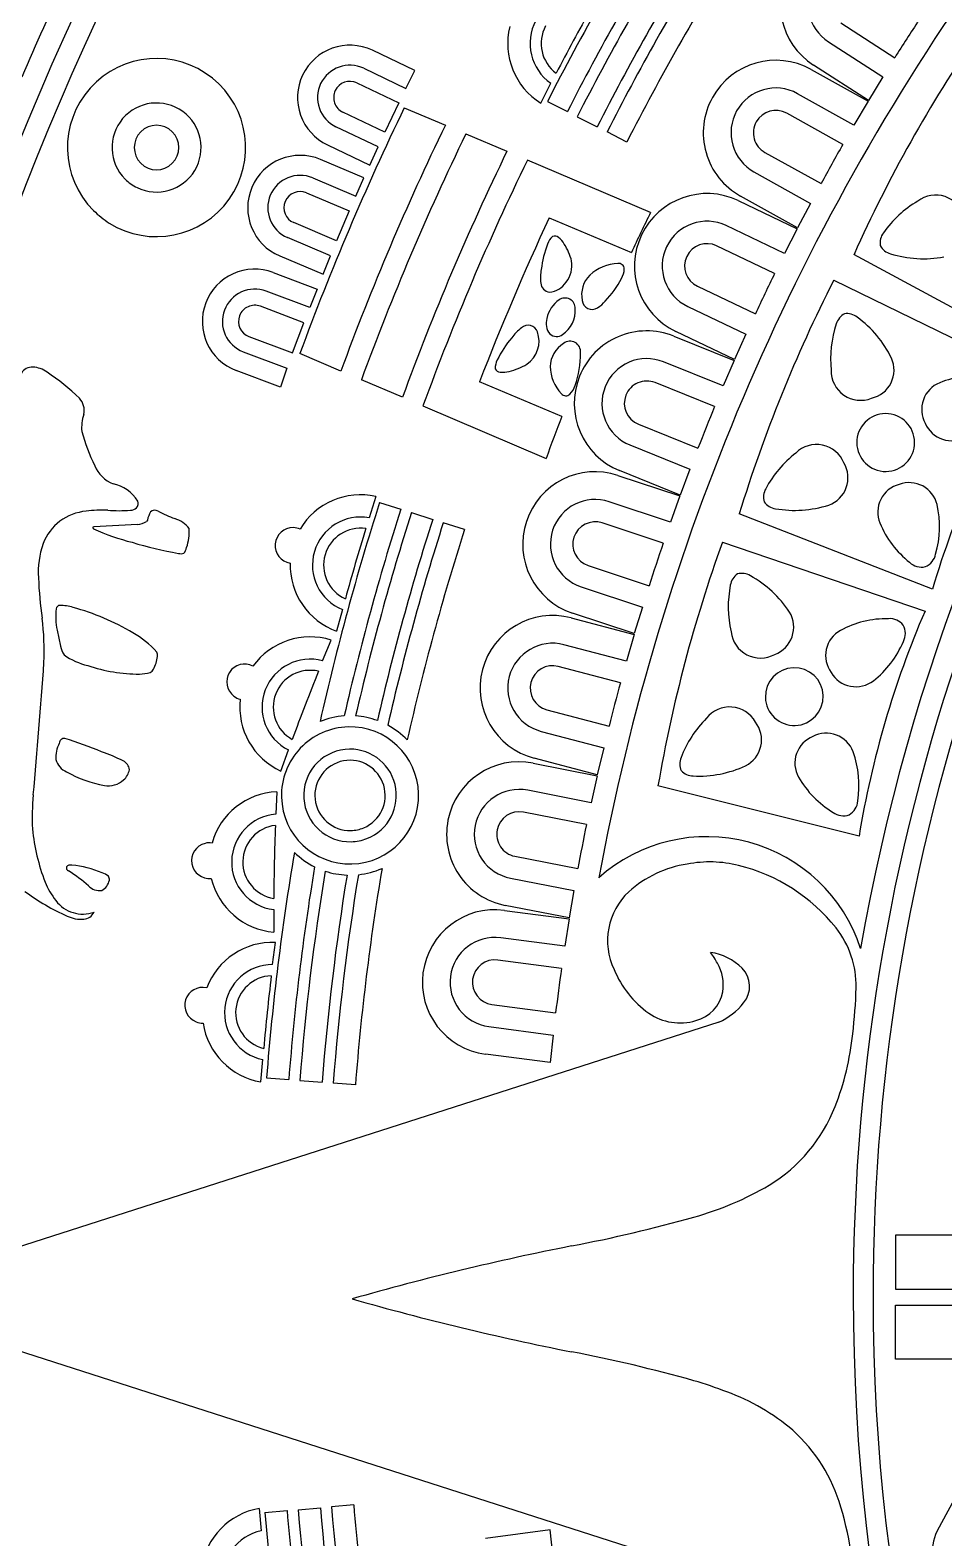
# Model space of a CAD drawing. Header units: metres. Extents: x 0.3 to 22.9, y 0.3 to 22.9.
# Drawn here: x 3.645 to 6.21, y 10.912 to 15.144 of the extents above; entities that cross this region are included whole.
import ezdxf

# ---------------------------------------------------------------- set-up
doc = ezdxf.new("R2010")
doc.units = ezdxf.units.M

msp = doc.modelspace()

# ---------------------------------------------------------------- linework, layer by layer
for p, q in [((5.920141, 15.163914), (6.071852, 15.066418)), ((5.886157, 15.111032), (6.038673, 15.013019)), ((4.725196, 15.030532), (4.605691, 15.08731)), ((4.581588, 15.03658), (4.699887, 14.980374)), ((4.699887, 14.980374), (4.725196, 15.030532)), ((5.836995, 15.033335), (5.996889, 14.944242)), ((5.998197, 14.946615), (5.844125, 15.045627)), ((4.5621, 14.995562), (4.679775, 14.939653)), ((5.078193, 14.939044), (5.106899, 14.994938)), ((6.038673, 15.013019), (5.998197, 14.946615)), ((4.679775, 14.939653), (4.640742, 14.857645)), ((5.097275, 14.943378), (5.152971, 14.914933)), ((5.957371, 14.877262), (5.799153, 14.965421)), ((5.996889, 14.944242), (5.957371, 14.877262)), ((4.640742, 14.857645), (4.523124, 14.913526)), ((4.69543, 14.926069), (4.810635, 14.877099)), ((5.180842, 14.900699), (5.236522, 14.872262)), ((5.926015, 14.822774), (5.768556, 14.910509)), ((4.621822, 14.816357), (4.503636, 14.872509)), ((5.320036, 14.829609), (5.264337, 14.858056)), ((4.479533, 14.821778), (4.598971, 14.765031)), ((4.598971, 14.765031), (4.621822, 14.816357)), ((4.868243, 14.852611), (4.983449, 14.80364)), ((4.582092, 14.72914), (4.460224, 14.780652)), ((5.386719, 14.632222), (5.041062, 14.779151)), ((5.707363, 14.800687), (5.864897, 14.712909)), ((4.438357, 14.728918), (4.558995, 14.677926)), ((4.558995, 14.677926), (4.582092, 14.72914)), ((5.676767, 14.745775), (5.835136, 14.657532)), ((4.420677, 14.687089), (4.540678, 14.636367)), ((5.63258, 14.665145), (5.797754, 14.586268)), ((5.798909, 14.588718), (5.638925, 14.677861)), ((5.835136, 14.657532), (5.798909, 14.588718)), ((4.50526, 14.552733), (4.385316, 14.603431)), ((4.540678, 14.636367), (4.50526, 14.552733)), ((5.102326, 14.617276), (5.332576, 14.519403)), ((4.488158, 14.51066), (4.367636, 14.561603)), ((5.762519, 14.516938), (5.599078, 14.594989)), ((5.797754, 14.586268), (5.762519, 14.516938)), ((5.734646, 14.460589), (5.571989, 14.538264)), ((4.345769, 14.509869), (4.467568, 14.458386)), ((4.467568, 14.458386), (4.488158, 14.51066)), ((6.469057, 14.236953), (5.957444, 14.513967)), ((4.32729, 14.463619), (4.451031, 14.416996)), ((5.900916, 14.441789), (6.440538, 14.178404)), ((4.429931, 14.364926), (4.307487, 14.41106)), ((4.451031, 14.416996), (4.429931, 14.364926)), ((5.517813, 14.424816), (5.680547, 14.347103)), ((4.413332, 14.322652), (4.291476, 14.368564)), ((5.490724, 14.368092), (5.654322, 14.289967)), ((4.381368, 14.237639), (4.413332, 14.322652)), ((4.259454, 14.283573), (4.381368, 14.237639)), ((5.451688, 14.284846), (5.621488, 14.216496)), ((5.622488, 14.219013), (5.457222, 14.297935)), ((5.654322, 14.289967), (5.622488, 14.219013)), ((4.243442, 14.241077), (4.366003, 14.1949)), ((4.517393, 14.186748), (4.40223, 14.2357)), ((4.347451, 14.14187), (4.22364, 14.188519)), ((4.366003, 14.1949), (4.347451, 14.14187)), ((5.590676, 14.145091), (5.422656, 14.212725)), ((5.621488, 14.216496), (5.590676, 14.145091)), ((4.690202, 14.113292), (4.574995, 14.162263)), ((5.13707, 14.059174), (4.906814, 14.157049)), ((5.566396, 14.087103), (5.399183, 14.154411)), ((4.747815, 14.088802), (5.09346, 13.941878)), ((5.352237, 14.037785), (5.51953, 13.970444)), ((5.328764, 13.979472), (5.496944, 13.911773)), ((5.295032, 13.89394), (5.468788, 13.836386)), ((5.469628, 13.838961), (5.299733, 13.90735)), ((5.496944, 13.911773), (5.469628, 13.838961)), ((4.615594, 13.834668), (4.596648, 13.774758)), ((4.626099, 13.818159), (4.685685, 13.799167)), ((5.442521, 13.763187), (5.270586, 13.820137)), ((5.468788, 13.836386), (5.442521, 13.763187)), ((3.946788, 13.756527), (3.824016, 13.749962)), ((3.974463, 13.768817), (3.971766, 13.764744)), ((4.715502, 13.789663), (4.775071, 13.770676)), ((4.864419, 13.742198), (4.804829, 13.761191)), ((5.42193, 13.703789), (5.250821, 13.760465)), ((6.17778, 13.575), (5.635482, 13.785708)), ((3.824016, 13.749962), (3.820321, 13.747958)), ((3.820321, 13.747958), (3.823264, 13.744486)), ((5.588446, 13.707014), (6.156824, 13.513339)), ((5.21129, 13.641121), (5.382481, 13.584417)), ((5.191525, 13.581449), (5.363624, 13.524445)), ((4.521555, 13.517564), (4.505336, 13.456852)), ((5.340934, 13.450061), (5.167079, 13.507647)), ((5.363624, 13.524445), (5.340934, 13.450061)), ((3.720905, 13.459332), (3.730533, 13.415148)), ((5.16323, 13.493968), (5.340258, 13.447438)), ((4.466174, 13.373519), (4.490066, 13.43164)), ((5.318638, 13.372734), (5.143467, 13.418776)), ((5.340258, 13.447438), (5.318638, 13.372734)), ((5.301817, 13.31216), (5.127487, 13.357981)), ((5.095528, 13.23639), (5.269942, 13.190547)), ((5.079549, 13.175595), (5.254888, 13.129509)), ((4.348803, 13.064289), (4.37004, 13.123426)), ((5.254888, 13.129509), (5.236913, 13.053847)), ((5.056802, 13.086509), (5.236402, 13.051187)), ((5.236913, 13.053847), (5.059785, 13.100403)), ((5.236402, 13.051187), (5.219517, 12.975273)), ((4.33732, 13.005849), (4.334602, 12.943074)), ((5.219517, 12.975273), (5.041799, 13.010225)), ((5.971764, 12.88176), (5.407334, 13.022838)), ((5.206532, 12.913762), (5.029669, 12.948546)), ((5.005408, 12.825189), (5.182356, 12.790388)), ((4.993277, 12.76351), (5.171164, 12.728525)), ((5.171164, 12.728525), (5.157975, 12.651883)), ((4.328958, 12.675201), (4.329082, 12.61236)), ((4.97617, 12.673172), (5.157633, 12.649197)), ((5.157975, 12.651883), (4.978274, 12.687226)), ((5.157633, 12.649197), (5.145547, 12.572372)), ((4.325717, 12.52091), (4.333677, 12.583245)), ((5.145547, 12.572372), (4.965986, 12.596096)), ((5.136451, 12.510167), (4.957752, 12.533778)), ((4.941285, 12.40914), (5.120069, 12.385519)), ((5.578527, 12.359393), (3.158601, 11.582759)), ((4.933051, 12.346821), (5.112784, 12.323075)), ((5.112784, 12.323075), (5.104433, 12.245757)), ((4.292779, 12.1918), (4.29791, 12.254425)), ((5.104433, 12.245757), (4.922868, 12.269746)), ((4.308749, 12.203107), (4.371091, 12.198141)), ((4.402288, 12.195656), (4.464612, 12.190691)), ((4.558092, 12.183245), (4.495746, 12.188211)), ((6.797968, 11.761989), (6.07358, 11.761989)), ((6.07358, 11.761989), (6.07358, 11.609983)), ((6.07358, 11.609983), (6.797968, 11.609983)), ((3.158601, 11.582759), (5.578527, 10.806125)), ((6.07358, 11.413309), (6.07358, 11.565316)), ((6.07358, 11.565316), (6.797968, 11.565316)), ((6.797968, 11.413309), (6.07358, 11.413309)), ((6.280586, 11.0976), (6.190677, 10.931308)), ((4.55329, 11.00425), (4.490968, 10.998994)), ((4.28802, 10.994461), (4.293442, 10.931861)), ((4.304043, 10.983228), (4.36636, 10.988484)), ((4.397545, 10.991115), (4.459845, 10.996369)), ((5.104433, 10.934142), (4.922868, 10.910153)), ((5.112784, 10.856824), (5.104433, 10.934142))]:
    msp.add_line(p, q)
for centre, radius, start, end in [((11.584976, 11.584672), 11.094445, 132.257006, 162.86372), ((11.560112, 11.601175), 11.114976, 134.901471, 179.266651), ((11.582652, 11.586927), 10.466234, 131.99607, 164.490897), ((11.553282, 11.603312), 10.482922, 138.409899, 177.758611), ((11.567242, 11.597508), 8.522498, 134.886964, 170.998001), ((11.566704, 11.596673), 8.584593, 145.323381, -177.80653), ((11.587597, 11.589461), 5.695868, 123.848771, 170.124126), ((11.619056, 11.570141), 8.706667, 152.741765, 156.715249), ((11.484622, 11.690575), 7.16791, 147.915957, 153.012198), ((11.481605, 11.693007), 7.101579, 148.164168, 153.019219), ((11.487551, 11.690329), 7.076797, 148.228483, 153.022067), ((11.48302, 11.69302), 7.009017, 148.235636, 153.025555), ((11.498301, 11.683663), 6.995647, 148.18554, 153.014384), ((11.507814, 11.679215), 6.943599, 147.96428, 153.01791), ((11.561709, 11.59962), 6.426866, 144.425548, 169.558329), ((5.954125, 15.216795), 0.203466, 147.273505, -122.726495), ((5.954125, 15.216795), 0.125721, 147.273505, -122.726495), ((11.484622, 11.690575), 7.182911, 150.725431, 152.359381), ((5.182795, 15.106181), 0.197171, 166.051007, -122.040091), ((5.182797, 15.10618), 0.134667, 151.542967, -124.304585), ((5.182766, 15.106167), 0.1034, 151.542406, -126.362565), ((11.570264, 11.596437), 5.615043, 140.438473, -179.933799), ((11.567874, 11.614463), 6.490166, 146.757902, 147.867793), ((9.616769, 12.872073), 4.010794, 145.711286, 155.834813), ((11.570436, 11.596373), 5.559448, 140.438473, -179.933799), ((4.542612, 14.954544), 0.146989, 64.587039, 154.587039), ((3.999965, 14.814183), 0.250021, 51.158422, 138.08041), ((4.542612, 14.954544), 0.090824, 64.587039, 154.587039), ((5.73796, 14.855598), 0.203466, 60.873505, 150.873505), ((3.999965, 14.814183), 0.250021, 138.08041, -134.997602), ((3.999979, 14.81417), 0.250022, -35.426355, 51.162731), ((4.542612, 14.954544), 0.146989, 154.587039, -115.412961), ((4.542612, 14.954544), 0.090824, 154.587039, -115.412961), ((4.542612, 14.954544), 0.045412, 64.587039, 154.587039), ((5.73796, 14.855598), 0.125721, 60.873505, 150.873505), ((3.999965, 14.814183), 0.125013, 54.048351, 139.526436), ((4.542612, 14.954544), 0.045412, 154.587039, -115.412961), ((5.73796, 14.855598), 0.203466, 150.873505, -119.126495), ((3.999965, 14.814183), 0.125013, 139.526436, -134.995479), ((3.999978, 14.814171), 0.125015, -30.941482, 54.056414), ((11.517887, 11.621128), 7.580802, 154.15348, 159.824681), ((5.73796, 14.855598), 0.125721, 150.873505, -119.126495), ((5.73796, 14.855598), 0.06286, 60.873505, 150.873505), ((3.999971, 14.814171), 0.062504, 135, -135), ((3.999971, 14.814171), 0.062504, 45, 135), ((3.999971, 14.814171), 0.062504, -45, 45), ((11.512835, 11.622738), 7.450527, 154.100366, 159.870812), ((5.73796, 14.855598), 0.06286, 150.873505, -119.126495), ((11.514821, 11.621798), 7.390206, 154.076231, 159.893818), ((11.566824, 11.612864), 6.490166, 150.357902, 151.467793), ((3.999971, 14.814171), 0.062504, -135, -45), ((4.402996, 14.64526), 0.146989, 67.087039, 157.087039), ((11.517127, 11.620798), 7.267698, 154.027246, 159.942984), ((11.511433, 11.623202), 7.199008, 153.999011, 159.971245), ((3.999978, 14.814171), 0.125015, -115.939378, -30.941482), ((4.402996, 14.64526), 0.090824, 67.087039, 157.087039), ((3.999981, 14.814167), 0.125013, -135.005564, -115.941132), ((4.402996, 14.64526), 0.146989, 157.087039, -112.912961), ((4.402996, 14.64526), 0.045412, 67.087039, 157.087039), ((5.544901, 14.48154), 0.203466, 64.473505, 154.473505), ((3.999979, 14.81417), 0.250022, -122.015442, -35.426355), ((4.402996, 14.64526), 0.090824, 157.087039, -112.912961), ((4.402996, 14.64526), 0.045412, 157.087039, -112.912961), ((6.296969, 14.392822), 0.314983, 120.685702, 144.692026), ((6.186686, 14.598281), 0.082621, 14.688371, 127.645009), ((3.999981, 14.814167), 0.250021, -135.00264, -122.016108), ((11.518051, 11.620135), 7.081269, 154.960113, 159.00681), ((11.520012, 11.61933), 6.833359, 153.838087, 154.887349), ((5.544901, 14.48154), 0.125721, 64.473505, 154.473505), ((5.143806, 14.527407), 0.049218, 130.974961, 161.077971), ((5.117853, 14.55038), 0.015531, 47.942182, 114.017197), ((5.08538, 14.508096), 0.068808, 30.925194, 51.454293), ((5.544901, 14.48154), 0.203466, 154.473505, -115.526495), ((6.078566, 14.546251), 0.048087, 143.473129, -171.3511), ((5.363825, 14.440415), 0.285767, 158.883443, 173.666095), ((5.00783, 14.456403), 0.161961, 14.102405, 32.513598), ((5.544901, 14.48154), 0.125721, 154.473505, -115.526495), ((5.544901, 14.48154), 0.06286, 64.473505, 154.473505), ((6.073102, 14.562301), 0.048087, -151.043736, -105.867965), ((6.152393, 14.815087), 0.313002, -107.177443, -79.469488), ((4.275465, 14.326069), 0.146989, 69.354994, 159.354994), ((5.088321, 14.483736), 0.077544, -37.994337, 8.999609), ((5.300476, 14.362975), 0.126015, 92.555064, 132.222197), ((5.296974, 14.473283), 0.015725, 1.67514, 97.732944), ((5.254113, 14.476098), 0.058627, -29.802397, -2.302578), ((5.544901, 14.48154), 0.06286, 154.473505, -115.526495), ((5.190341, 14.448924), 0.11291, 168.237376, -172.278581), ((5.106411, 14.435917), 0.02804, -175.576026, -97.413822), ((5.097262, 14.4703), 0.062434, -84.917626, -33.32345), ((5.271802, 14.400903), 0.078774, 135.317547, -168.441147), ((5.056715, 14.576097), 0.279848, -43.602559, -27.481128), ((9.471736, 12.615395), 4.010794, 152.911286, 163.034813), ((11.565876, 11.611202), 6.490166, 153.957902, 155.067793), ((4.275465, 14.326069), 0.090824, 69.354994, 159.354994), ((5.146511, 14.363128), 0.028724, -1.891244, 125.591089), ((4.275465, 14.326069), 0.146989, 159.354994, -110.645006), ((4.275465, 14.326069), 0.090824, 159.354994, -110.645006), ((4.275465, 14.326069), 0.045412, 69.354994, 159.354994), ((5.174287, 14.319789), 0.080176, 123.706885, 169.349702), ((5.095285, 14.356296), 0.080151, -56.409824, 4.210024), ((5.222351, 14.387717), 0.027846, -174.645154, -55.948694), ((5.18179, 14.451488), 0.103415, -57.112974, -41.398679), ((5.953448, 14.305185), 0.048087, 117.867865, 163.043636), ((5.937297, 14.300027), 0.048087, 52.38473, 97.560501), ((4.275465, 14.326069), 0.045412, 159.354994, -110.645006), ((5.095802, 14.210723), 0.121023, 126.367566, 144.943473), ((5.042791, 14.28743), 0.027963, 19.781622, 132.111636), ((5.141734, 14.320728), 0.048279, 163.293775, -142.423592), ((6.206719, 14.220959), 0.314983, 161.82474, -174.168937), ((5.781321, 14.085879), 0.313002, 25.986254, 53.694208), ((5.221382, 14.089887), 0.294448, 139.724649, 154.226513), ((4.994666, 14.27092), 0.07884, -55.545808, 19.235041), ((5.122595, 14.311917), 0.028131, -132.83084, -52.736581), ((5.185091, 14.195977), 0.080605, 122.100721, 177.418865), ((5.160698, 14.241604), 0.029212, 60.955145, 129.146787), ((5.160698, 14.241604), 0.029212, -7.236497, 60.955145), ((5.37571, 14.096098), 0.203466, 68.073505, 158.073505), ((4.931077, 14.233192), 0.258644, -19.685045, 1.048444), ((5.37571, 14.096098), 0.125721, 68.073505, 158.073505), ((5.988688, 14.189742), 0.081131, -77.179357, 24.218659), ((3.652078, 14.160229), 0.037977, 88.475649, 147.834559), ((3.646777, 14.118557), 0.079885, 54.991726, 85.468409), ((3.29136, 13.591886), 0.715251, 46.467441, 55.875919), ((4.998029, 14.195505), 0.047433, 151.802788, -177.311365), ((4.964155, 14.19828), 0.014402, -159.686788, -88.820103), ((4.970672, 14.25802), 0.074399, -94.795598, -75.310183), ((4.948927, 14.359952), 0.178579, -76.855215, -59.60933), ((5.219327, 14.202652), 0.1148, -178.480253, -136.229805), ((5.97597, 14.187331), 0.082621, 178.871757, -68.171606), ((8.759138, 12.809834), 2.692376, 149.448459, 163.489128), ((5.117113, 14.163913), 0.060199, -44.239484, -17.243297), ((5.37571, 14.096098), 0.203466, 158.073505, -111.926495), ((5.37571, 14.096098), 0.125721, 158.073505, -111.926495), ((5.37571, 14.096098), 0.06286, 68.073505, 158.073505), ((6.227852, 14.079354), 0.080468, 111.741153, -150.991268), ((6.297332, 13.896979), 0.275623, 81.968283, 111.113862), ((3.745968, 14.076513), 0.05096, -13.075396, 41.725842), ((5.148972, 14.134067), 0.016573, -139.198209, -47.160554), ((5.37571, 14.096098), 0.06286, 158.073505, -111.926495), ((3.914209, 14.027203), 0.124475, 162.330657, -175.484696), ((11.520012, 11.61933), 6.833359, 159.080923, 160.130206), ((11.565034, 11.609485), 6.490166, 157.557902, 158.667793), ((6.046446, 13.986171), 0.081147, 84.755797, 174.755797), ((6.046446, 13.986171), 0.081147, -5.244203, 84.755797), ((4.400253, 14.192286), 0.634701, -164.00611, -154.685898), ((6.231553, 14.071768), 0.080468, -157.003567, -59.735989), ((5.852349, 13.898088), 0.082621, 21.888371, 134.845009), ((6.046446, 13.986171), 0.081147, 174.755797, -95.244203), ((6.046446, 13.986171), 0.081147, -95.244203, -5.244203), ((5.987513, 13.708071), 0.314983, 127.885702, 151.892026), ((5.859396, 13.88723), 0.081131, -70.501893, 30.896123), ((3.913703, 13.958133), 0.094821, -156.879694, -112.210281), ((5.231056, 13.700793), 0.203466, 71.673505, 161.673505), ((3.856907, 13.766558), 0.105883, 31.642481, 78.586222), ((4.572269, 13.642316), 0.197171, 77.306659, 149.215561), ((5.751603, 13.832918), 0.048087, 150.673129, -164.1511), ((6.104465, 13.790659), 0.080468, 104.708034, -158.024388), ((6.112505, 13.793227), 0.080468, 13.452754, 110.720333), ((3.848245, 13.438837), 0.357572, 87.598613, 97.342251), ((3.895186, 14.268649), 0.473633, -93.869013, -86.18807), ((3.924849, 13.825522), 0.029516, -86.455337, -49.957758), ((3.932281, 13.81472), 0.016512, -45.581823, 26.573614), ((3.994592, 13.779194), 0.017058, 55.128576, 132.34824), ((11.452953, 11.63344), 7.16791, 162.25437, 167.35061), ((11.449098, 11.633836), 7.101579, 162.247348, 167.1024), ((5.231056, 13.700793), 0.125721, 71.673505, 161.673505), ((5.74417, 13.848156), 0.048087, -143.843736, -98.667965), ((5.791154, 14.108887), 0.313002, -99.977443, -72.269488), ((5.922019, 13.750764), 0.275623, -16.320117, 12.825463), ((3.81453, 13.651605), 0.142377, 94.827374, 159.077507), ((3.944149, 13.806619), 0.050161, -86.98455, -56.595383), ((4.06013, 13.749738), 0.087765, 151.362377, 167.444514), ((4.204633, 14.191075), 0.445454, -116.719871, -110.146109), ((4.022802, 13.688391), 0.089133, 39.530672, 71.413763), ((4.572272, 13.642315), 0.134667, 79.571153, 163.7236), ((11.455207, 11.631553), 7.076797, 162.244501, 167.038085), ((11.450094, 11.63283), 7.009017, 162.241013, 167.030932), ((11.467535, 11.628722), 6.995647, 162.252183, 167.081027), ((5.231056, 13.700793), 0.203466, 161.673505, -108.326495), ((5.231056, 13.700793), 0.06286, 71.673505, 161.673505), ((6.284296, 13.86648), 0.275623, -157.397096, -128.251517), ((4.067877, 14.26493), 0.575064, -115.173938, -103.684494), ((3.939482, 13.737594), 0.152253, -17.74338, 2.834547), ((4.382931, 13.697387), 0.050011, 89.023038, 175.053691), ((4.383126, 13.698469), 0.048926, 66.187125, 89.230263), ((4.572259, 13.642346), 0.1034, 81.629132, 163.724162), ((11.452953, 11.63344), 7.182911, 162.907187, 164.541137), ((11.477424, 11.625187), 6.943599, 162.248658, 167.302287), ((5.231056, 13.700793), 0.125721, 161.673505, -108.326495), ((5.231056, 13.700793), 0.06286, 161.673505, -108.326495), ((3.909839, 13.62239), 0.241928, 160.675615, -176.147111), ((4.255724, 14.771643), 1.113596, -106.909044, -100.058284), ((4.068659, 13.701794), 0.027647, -105.577921, -73.118491), ((4.043683, 13.701433), 0.042075, -38.331332, -14.084421), ((4.382931, 13.697387), 0.050011, 175.053691, -98.915657), ((4.572272, 13.642315), 0.134667, 163.7236, -112.123952), ((4.572259, 13.642346), 0.1034, 163.724162, -114.180809), ((11.564302, 11.607717), 6.490166, 161.157902, 162.267793), ((9.360017, 12.342564), 4.010794, 160.111286, 170.234813), ((6.140025, 13.681816), 0.047282, -68.084058, -10.359998), ((4.572286, 13.642325), 0.197187, 178.35655, -109.847787), ((6.146625, 13.683924), 0.047282, -134.211635, -76.487576), ((4.938136, 13.664392), 1.271014, -177.37286, -172.260575), ((5.919515, 13.526252), 0.314983, 169.02474, -166.968937), ((5.657685, 13.578071), 0.048087, 125.067865, 170.243636), ((5.642308, 13.570929), 0.048087, 59.58473, 104.760501), ((5.514401, 13.338921), 0.313002, 33.186254, 60.894208), ((3.892433, 13.496413), 0.175491, 172.487678, -167.801598), ((3.728806, 13.518939), 0.010366, 89.542765, 177.693875), ((3.727794, 13.405282), 0.124027, 72.204875, 89.494349), ((3.58987, 12.873266), 0.673467, 59.31541, 74.865875), ((5.111508, 13.297185), 0.203466, 75.273505, 165.273505), ((5.707116, 13.467955), 0.081131, -69.979357, 31.418659), ((8.628668, 12.446158), 2.692376, 156.648459, 170.689128), ((2.984944, 13.401283), 0.699822, -2.671036, 7.549493), ((5.95823, 13.388413), 0.080468, 118.941153, -143.791268), ((6.050019, 13.216184), 0.275623, 89.168283, 118.313862), ((6.058246, 13.444685), 0.047282, 37.404341, 95.128401), ((6.054452, 13.450482), 0.047282, -28.723236, 29.000823), ((3.809027, 13.431837), 0.080248, -167.996804, -148.701041), ((3.804639, 13.225376), 0.261106, 41.336131, 60.415409), ((4.430919, 13.243533), 0.197187, 72.544973, 144.340637), ((5.111508, 13.297185), 0.125721, 75.273505, 165.273505), ((5.694801, 13.463969), 0.082621, -173.928243, -60.971606), ((5.841761, 13.534404), 0.275623, -51.908697, -22.763118), ((3.85203, 13.54927), 0.19434, -125.037232, -103.354398), ((3.91125, 13.39418), 0.091666, -28.897028, -5.225324), ((3.983943, 13.389114), 0.018879, -10.011244, 27.496072), ((4.430913, 13.24355), 0.134667, 74.821138, 158.973586), ((-16.924662, 14.843002), 20.661337, -5.125727, -4.091934), ((3.953572, 13.798618), 0.46224, -108.46854, -90.142838), ((3.94819, 13.472106), 0.135792, -88.214714, -75.607863), ((3.974207, 13.358083), 0.019141, -66.164829, -25.365989), ((4.246928, 13.314489), 0.050011, 147.643496, -126.325852), ((4.246928, 13.314489), 0.050011, 61.612843, 147.643496), ((4.430885, 13.243533), 0.1034, 76.877995, 158.973025), ((11.121542, 10.671616), 7.182911, 158.156049, 159.79), ((5.111508, 13.297185), 0.203466, 165.273505, -104.726495), ((5.111508, 13.297185), 0.06286, 75.273505, 165.273505), ((5.789933, 13.273228), 0.081147, 91.955797, -178.044203), ((5.789933, 13.273228), 0.081147, 1.955797, 91.955797), ((5.962851, 13.381351), 0.080468, -149.803567, -52.535989), ((4.430913, 13.24355), 0.134667, 158.973586, -116.873966), ((5.111508, 13.297185), 0.125721, 165.273505, -104.726495), ((5.111508, 13.297185), 0.06286, 165.273505, -104.726495), ((11.563682, 11.605907), 6.490166, 164.757902, 165.867793), ((4.246428, 13.31351), 0.048926, -126.533077, -103.489938), ((4.430912, 13.243551), 0.197171, 173.481626, -114.609472), ((4.430885, 13.243533), 0.1034, 158.973025, -118.931946), ((5.789933, 13.273228), 0.081147, -178.044203, -88.044203), ((5.789933, 13.273228), 0.081147, -88.044203, 1.955797), ((4.546166, 12.983777), 0.236002, 94.734161, 111.669961), ((4.542984, 12.995781), 0.223677, 69.895815, 85.962846), ((5.76632, 12.989935), 0.314983, 135.085702, 159.092026), ((5.608406, 13.161513), 0.082621, 29.088371, 142.045009), ((4.543012, 12.99578), 0.192413, 91.5, -178.5), ((4.543012, 12.99578), 0.192413, 1.5, 91.5), ((4.543039, 12.995756), 0.223676, 44.109152, 61.732973), ((5.616759, 13.151624), 0.081131, -63.301893, 38.096123), ((5.871999, 13.086529), 0.080468, 111.908034, -150.824388), ((5.879653, 13.090085), 0.080468, 20.652754, 117.920333), ((3.809653, 13.101089), 0.092315, 153.733379, -177.132533), ((3.741546, 13.141251), 0.014693, 84.463516, 177.301321), ((3.380456, 12.009645), 1.202188, 67.224847, 72.449857), ((3.737179, 12.779284), 0.355814, 61.662347, 72.218213), ((4.542965, 12.995793), 0.129917, 96.007742, -176.235926), ((4.54302, 12.99579), 0.129926, 13.689214, 96.031803), ((5.695991, 13.024082), 0.275623, -9.120117, 20.025463), ((3.767927, 13.110217), 0.052312, -164.765215, -112.697441), ((3.894105, 13.064822), 0.030118, 5.82613, 66.587751), ((4.54296, 12.995788), 0.098658, 100.495674, -173.993986), ((4.543027, 12.995794), 0.098664, 16.765425, 100.534509), ((5.017538, 12.886867), 0.203466, 78.873505, 168.873505), ((5.516623, 13.08423), 0.048087, 157.873129, -156.9511), ((5.521273, 13.36298), 0.313002, -92.777443, -65.069488), ((3.917128, 13.367255), 0.34914, -119.022443, -100.482873), ((3.865068, 13.086123), 0.063229, -100.44578, -47.655488), ((3.873046, 13.078295), 0.052073, -48.341657, -11.538091), ((5.507338, 13.098417), 0.048087, -136.643736, -91.467965), ((6.040909, 13.184292), 0.275623, -150.197096, -121.051517), ((4.330462, 12.933336), 0.679408, 174.615908, -177.335721), ((4.345494, 12.808848), 0.197171, 92.37604, 164.284942), ((4.543012, 12.99578), 0.192413, -88.5, 1.5), ((4.543027, 12.995794), 0.098664, -67.003659, 16.765425), ((4.54302, 12.99579), 0.129926, -68.653376, 13.689214), ((5.017538, 12.886867), 0.125721, 78.873505, 168.873505), ((4.543012, 12.99578), 0.192413, -178.5, -88.5), ((4.542965, 12.995793), 0.129917, -176.235926, -88.479594), ((4.54296, 12.995788), 0.098658, -173.993986, -88.483646), ((5.017538, 12.886867), 0.06286, 78.873505, 168.873505), ((5.920919, 12.983001), 0.047282, -60.884058, -3.159998), ((4.345497, 12.808848), 0.134667, 94.640534, 178.792982), ((4.345477, 12.808874), 0.1034, 96.698514, 178.793543), ((11.511848, 12.657952), 7.182911, 177.976568, 179.610518), ((5.017538, 12.886867), 0.203466, 168.873505, -101.126495), ((5.017538, 12.886867), 0.125721, 168.873505, -101.126495), ((11.563177, 11.604062), 6.490166, 168.357902, 169.467793), ((5.927203, 12.98592), 0.047282, -127.011635, -69.287576), ((4.21436, 12.957039), 0.565282, -174.387583, -158.803217), ((4.543033, 12.995794), 0.098661, -88.525934, -67.006606), ((4.543063, 12.99576), 0.129882, -88.52238, -68.666029), ((5.017538, 12.886867), 0.06286, 168.873505, -101.126495), ((5.5441, 12.425626), 0.454384, 18.045804, 131.794162), ((4.148349, 12.812799), 0.050011, 104.092419, -169.876928), ((4.148256, 12.813895), 0.048926, 81.256506, 104.299645), ((11.454682, 11.64224), 7.16791, 170.415957, 175.512198), ((4.550474, 13.005697), 0.236002, -133.903393, -116.967593), ((3.75625, 12.792624), 0.009405, 161.135941, -110.890724), ((3.75915, 12.783287), 0.017101, 80.255027, 133.629458), ((3.553138, 12.458927), 0.381406, 47.835336, 58.416309), ((3.73541, 12.518643), 0.282756, 66.684454, 84.594909), ((4.148349, 12.812799), 0.050011, -169.876928, -83.846275), ((4.345497, 12.808848), 0.134667, 178.792982, -97.054571), ((4.345477, 12.808874), 0.1034, 178.793543, -99.111427), ((11.450964, 11.643332), 7.101579, 170.664168, 175.519219), ((11.457482, 11.643134), 7.076797, 170.728483, 175.522067), ((4.542986, 12.99579), 0.223677, -108.196278, -92.129247), ((11.480456, 11.64062), 6.943599, 170.46428, 175.51791), ((4.543046, 12.995792), 0.223676, -83.966405, -66.342584), ((5.535607, 12.492919), 0.313463, 98.449566, 132.10905), ((5.552774, 12.4795), 0.329601, 75.780008, 101.059393), ((5.515276, 12.313188), 0.500048, 38.422132, 76.296204), ((3.883841, 12.831919), 0.211904, -158.032076, -141.750417), ((3.839946, 12.771835), 0.043126, -135.546083, -81.47266), ((3.825748, 12.766544), 0.042658, -61.135805, -11.306344), ((3.829625, 12.722917), 0.058149, 52.538131, 72.280672), ((3.853276, 12.760541), 0.014495, -9.369805, 36.065534), ((4.345508, 12.808861), 0.197187, -166.574069, -94.778405), ((11.452267, 11.643886), 7.009017, 170.735636, 175.525555), ((11.469965, 11.64109), 6.995647, 170.68554, 175.514384), ((3.988957, 13.202131), 0.595409, -126.987152, -113.710987), ((3.793095, 12.757144), 0.094381, -143.294195, -70.418891), ((5.454156, 12.588069), 0.188288, 133.136494, -154.608478), ((3.789782, 12.744972), 0.096759, -114.582735, -86.580043), ((3.792877, 12.68369), 0.035407, -85.664918, -25.906133), ((4.949519, 12.471459), 0.203466, 82.473505, 172.473505), ((5.698196, 12.460054), 0.265473, -0.851904, 38.122803), ((4.325469, 12.386229), 0.197187, 87.614354, 159.410018), ((4.949519, 12.471459), 0.125721, 82.473505, 172.473505), ((4.949519, 12.471459), 0.06286, 82.473505, 172.473505), ((5.383903, 12.424752), 0.215011, 27.807072, 37.304257), ((5.530863, 12.394185), 0.162663, 46.024218, 81.49199), ((4.32546, 12.386243), 0.134667, 89.89052, 174.042967), ((4.325437, 12.38622), 0.1034, 91.947376, 174.042406), ((11.454682, 11.64224), 7.182911, 173.225431, 174.859381), ((4.949519, 12.471459), 0.203466, 172.473505, -97.526495), ((4.949519, 12.471459), 0.125721, 172.473505, -97.526495), ((11.562789, 11.602189), 6.490166, 171.957902, 173.067793), ((5.550596, 12.618182), 0.28867, -157.417963, -125.863123), ((5.464497, 12.462566), 0.126152, -8.089544, 29.69192), ((5.590824, 12.460219), 0.073559, -39.250021, 43.920131), ((4.129358, 12.406909), 0.050011, 76.682224, 162.712877), ((4.949519, 12.471459), 0.06286, 172.473505, -97.526495), ((5.485465, 12.465921), 0.106051, -74.673353, -11.480348), ((4.480656, 12.501756), 1.483686, -6.782561, -1.763102), ((4.129358, 12.406909), 0.050011, 162.712877, -111.25647), ((4.32546, 12.386243), 0.134667, 174.042967, -101.804585), ((5.501636, 12.528824), 0.186062, -65.590593, -38.2331), ((4.129129, 12.405834), 0.048926, -111.463696, -88.420557), ((4.325457, 12.386244), 0.197171, -171.448993, -99.540091), ((4.325437, 12.38622), 0.1034, 174.042406, -103.862565), ((5.469425, 12.514561), 0.157222, -124.013209, -73.721343), ((5.16153, 12.410308), 0.796844, -21.172109, -6.035121), ((5.484076, 12.287584), 0.45175, -58.586361, -21.432619), ((5.276501, 12.651732), 0.870807, -74.569131, -59.418574), ((4.34506, 15.974647), 4.321793, -79.067314, -74.387263), ((6.661902, 4.176478), 7.701739, 101.209459, 105.921692), ((6.661902, 18.989041), 7.701739, -105.921692, -101.209459), ((11.581744, 11.586771), 5.62652, 179.967637, -128.096322), ((11.581803, 11.586803), 5.570812, 179.967637, -128.096322), ((4.34506, 7.190871), 4.321793, 74.387263, 79.067314), ((5.157701, 10.172427), 1.231699, 68.915759, 73.46705), ((5.394984, 10.754038), 0.603787, 49.709311, 70.070603), ((11.565589, 11.580545), 8.582877, -177.913833, -135.400744), ((5.469698, 10.866659), 0.469835, 16.269949, 47.777402), ((11.473055, 11.579075), 6.943599, -175.251342, -170.197713), ((4.321603, 10.800171), 0.197171, 99.806659, 171.715561), ((11.447289, 11.577335), 7.16791, -175.24563, -170.14939), ((11.443576, 11.576226), 7.101579, -175.252652, -170.3976), ((11.450093, 11.576454), 7.076797, -175.255499, -170.461915), ((11.444881, 11.575678), 7.009017, -175.258987, -170.469068), ((11.462566, 11.578557), 6.995647, -175.247817, -170.418973), ((4.887374, 10.697124), 1.076336, 0.654095, 16.248661), ((4.321605, 10.800171), 0.134667, 102.071153, -173.7764), ((6.328212, 10.866534), 0.152025, 154.781113, -174.335042)]:
    msp.add_arc(centre, radius, start, end)

doc.saveas('drawing.dxf')
